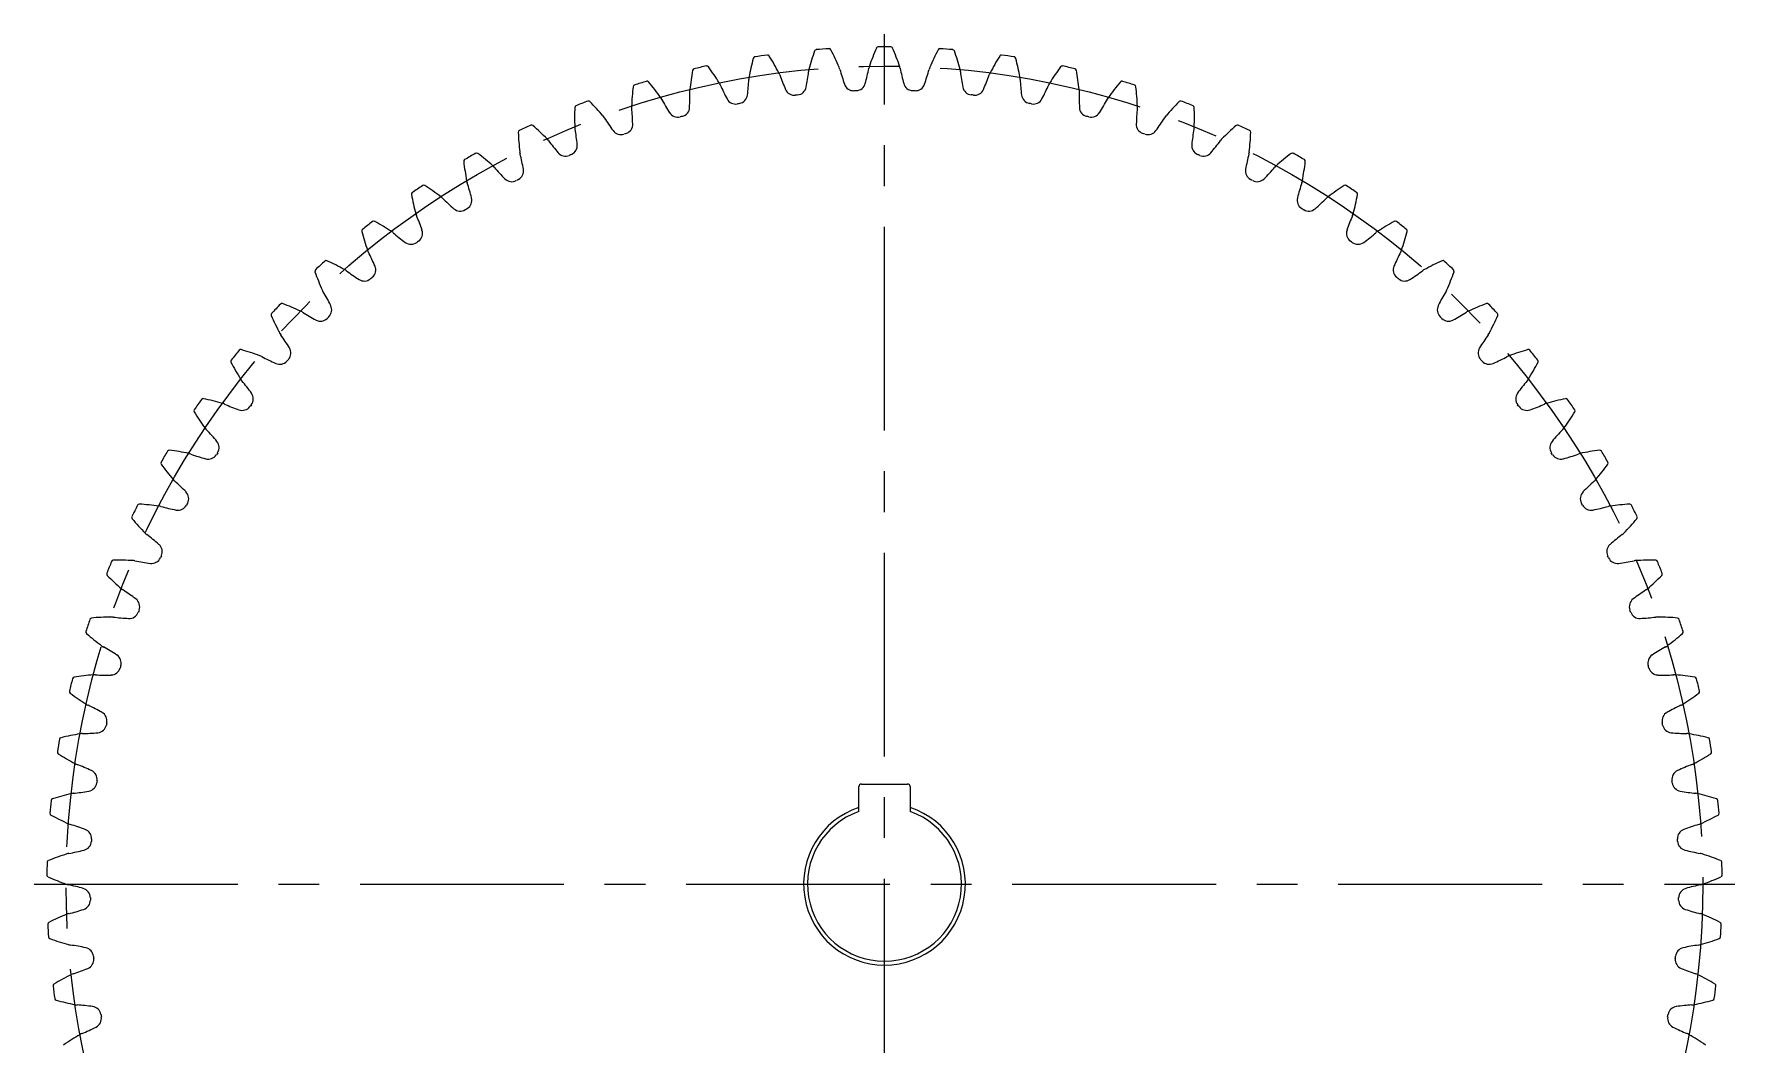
# Model space of a CAD drawing. Extents: x -1 to 213, y -13 to 154.
# Drawn here: x -1 to 131.5, y 62.7 to 141.5 of the extents above; entities that cross this region are included whole.
import ezdxf

# ---------------------------------------------------------------- set-up
doc = ezdxf.new("R2010")
doc.units = 0
doc.header["$LTSCALE"] = 0.5
doc.linetypes.add('CENTER', pattern=[50.8, 31.75, -6.35, 6.35, -6.35])
doc.layers.add('MSM_CENTER', color=1, linetype='CENTER')
doc.layers.add('MSM_CONTINUOUS', color=7, linetype='CONTINUOUS')

msp = doc.modelspace()

# ---------------------------------------------------------------- linework, layer by layer
at = {"layer": 'MSM_CENTER'}
for p, q in [((65.25, 9), (65.25, 141.5)), ((-1, 75.25), (131.5, 75.25))]:
    msp.add_line(p, q, dxfattribs=at)
msp.add_circle((65.25, 75.25), 63.75, dxfattribs=at)
at = {"layer": 'MSM_CONTINUOUS'}
for p, q in [((63.25, 80.91), (63.25, 82.85)), ((63.45, 83.05), (67.05, 83.05)), ((67.25, 82.85), (67.25, 80.91))]:
    msp.add_line(p, q, dxfattribs=at)
for centre, radius, start, end in [((64.75, 140.35), 0.15, 90.4366, 156.9638), ((65.25, 75.25), 65.25, 89.5634, 90.4366), ((65.75, 140.35), 0.15, 23.0362, 89.5634), ((75.59, 134.26), 21.25, 165.4344, 169.5294), ((55.17, 139.56), 0.15, 98.9072, 165.4344), ((65.25, 75.25), 65.25, 98.0339, 98.9072), ((56.15, 139.71), 0.15, 31.5068, 98.0339), ((38.16, 128.68), 21.25, 27.4118, 31.5068), ((79.92, 133.33), 21.25, 161.1991, 165.2941), ((59.95, 140.13), 0.15, 94.6719, 161.1991), ((65.25, 75.25), 65.25, 93.7987, 94.6719), ((60.94, 140.21), 0.15, 27.2715, 93.7987), ((42.18, 130.54), 21.25, 23.1765, 27.2715), ((84.17, 132.09), 21.25, 156.9638, 161.0588), ((46.33, 132.09), 21.25, 18.9412, 23.0362), ((88.32, 130.54), 21.25, 152.7285, 156.8235), ((69.56, 140.21), 0.15, 86.2013, 152.7285), ((65.25, 75.25), 65.25, 85.3281, 86.2013), ((70.55, 140.13), 0.15, 18.8009, 85.3281), ((50.58, 133.33), 21.25, 14.7059, 18.8009), ((92.34, 128.68), 21.25, 148.4932, 152.5882), ((74.35, 139.71), 0.15, 81.9661, 148.4932), ((65.25, 75.25), 65.25, 81.0928, 81.9661), ((75.33, 139.56), 0.15, 14.5656, 81.0928), ((54.91, 134.26), 21.25, 10.4706, 14.5656), ((65.25, 75.25), 65.25, 106.5045, 107.3778), ((46.76, 137.67), 0.15, 39.9773, 106.5045), ((71.21, 134.86), 21.25, 169.6697, 173.7647), ((50.45, 138.64), 0.15, 103.1425, 169.6697), ((65.25, 75.25), 65.25, 102.2692, 103.1425), ((51.42, 138.86), 0.15, 35.7421, 102.2692), ((34.29, 126.54), 21.25, 31.6471, 35.7421), ((35.81, 138.86), 18.89, 353.5496, 357.2355), ((55.92, 137.89), 1.25, 169.5294, 177.3111), ((55.92, 137.89), 1.25, 19.6301, 27.4118), ((74.88, 144.68), 18.89, 199.7056, 203.3915), ((40.59, 140.86), 18.89, 349.3144, 353.0002), ((60.57, 138.41), 1.25, 165.2941, 173.0758), ((60.57, 138.41), 1.25, 15.3948, 23.1765), ((79.98, 143.78), 18.89, 195.4703, 199.1562), ((45.5, 142.51), 18.89, 345.0791, 348.765), ((65.25, 138.58), 1.25, 161.0588, 168.8405), ((65.25, 138.58), 1.25, 11.1595, 18.9412), ((85, 142.51), 18.89, 191.235, 194.9209), ((50.52, 143.78), 18.89, 340.8438, 344.5297), ((69.93, 138.41), 1.25, 156.8235, 164.6052), ((69.93, 138.41), 1.25, 6.9242, 14.7059), ((89.91, 140.86), 18.89, 186.9998, 190.6856), ((55.62, 144.68), 18.89, 336.6085, 340.2944), ((74.58, 137.89), 1.25, 152.5882, 160.3699), ((74.58, 137.89), 1.25, 2.6889, 10.4706), ((94.69, 138.86), 18.89, 182.7645, 186.4504), ((96.21, 126.54), 21.25, 144.2579, 148.3529), ((79.08, 138.86), 0.15, 77.7308, 144.2579), ((65.25, 75.25), 65.25, 76.8575, 77.7308), ((80.05, 138.64), 0.15, 10.3303, 76.8575), ((59.29, 134.86), 21.25, 6.2353, 10.3303), ((83.74, 137.67), 0.15, 73.4955, 140.0227), ((65.25, 75.25), 65.25, 72.6222, 73.4955), ((66.79, 135.14), 21.25, 173.905, 178), ((45.81, 137.38), 0.15, 107.3778, 173.905), ((30.59, 124.11), 21.25, 35.8824, 39.9773), ((46.79, 135.84), 1.25, 28.1007, 35.8824), ((51.32, 137.03), 1.25, 173.7647, 181.5464), ((31.19, 136.52), 18.89, 357.7849, 1.4708), ((51.32, 137.03), 1.25, 23.8654, 31.6471), ((69.72, 145.2), 18.89, 203.9409, 207.6268), ((53.83, 136.83), 0.75, 280.5035, 353.5496), ((58.23, 137.48), 0.75, 203.3915, 276.4377), ((65.25, 75.25), 61.87, 96.2682, 96.4377), ((58.41, 137.5), 0.75, 276.2682, 349.3144), ((62.84, 137.83), 0.75, 199.1562, 272.2024), ((65.25, 75.25), 61.87, 92.0329, 92.2024), ((63.03, 137.84), 0.75, 272.0329, 345.0791), ((67.47, 137.84), 0.75, 194.9209, 267.9671), ((65.25, 75.25), 61.87, 87.7976, 87.9671), ((67.66, 137.83), 0.75, 267.7976, 340.8438), ((72.09, 137.5), 0.75, 190.6856, 263.7318), ((65.25, 75.25), 61.88, 83.5623, 83.7318), ((72.27, 137.48), 0.75, 263.5623, 336.6085), ((76.67, 136.83), 0.75, 186.4503, 259.4966), ((60.78, 145.2), 18.89, 332.3732, 336.0591), ((79.18, 137.03), 1.25, 148.3529, 156.1346), ((79.18, 137.03), 1.25, 358.4536, 6.2353), ((99.31, 136.52), 18.89, 178.5292, 182.2151), ((83.71, 135.84), 1.25, 144.1176, 151.8993), ((99.91, 124.11), 21.25, 140.0227, 144.1176), ((84.69, 137.38), 0.15, 6.095, 72.6222), ((63.71, 135.14), 21.25, 2, 6.095), ((62.36, 135.09), 21.25, 178.1403, 182.2353), ((41.27, 135.77), 0.15, 111.6131, 178.1403), ((65.25, 75.25), 65.25, 110.7398, 111.6131), ((42.2, 136.13), 0.15, 44.2126, 110.7398), ((27.07, 121.42), 21.25, 40.1176, 44.2126), ((46.79, 135.84), 1.25, 178, 185.7817), ((26.76, 133.83), 18.89, 2.0202, 5.7061), ((64.54, 145.34), 18.89, 208.1762, 211.8621), ((49.14, 135.77), 0.75, 211.8621, 284.9083), ((49.32, 135.81), 0.75, 284.7388, 357.7849), ((53.65, 136.79), 0.75, 207.6268, 280.673), ((65.25, 75.25), 61.87, 100.5035, 100.673), ((65.25, 75.25), 61.88, 79.327, 79.4965), ((76.85, 136.79), 0.75, 259.327, 332.3732), ((81.18, 135.81), 0.75, 182.215, 255.2613), ((81.36, 135.77), 0.75, 255.0917, 328.1379), ((65.96, 145.34), 18.89, 328.1379, 331.8238), ((103.74, 133.83), 18.89, 174.2939, 177.9798), ((83.71, 135.84), 1.25, 354.2183, 2), ((103.43, 121.42), 21.25, 135.7874, 139.8824), ((88.3, 136.13), 0.15, 69.2602, 135.7874), ((65.25, 75.25), 65.25, 68.3869, 69.2602), ((89.23, 135.77), 0.15, 1.8597, 68.3869), ((68.14, 135.09), 21.25, 357.7647, 1.8597), ((36.87, 133.84), 0.15, 115.8484, 182.3756), ((57.95, 134.71), 21.25, 182.3756, 186.4706), ((65.25, 75.25), 65.25, 114.9751, 115.8484), ((37.76, 134.26), 0.15, 48.4479, 114.9751), ((23.77, 118.47), 21.25, 44.3529, 48.4479), ((42.37, 134.31), 1.25, 182.2353, 190.0169), ((22.54, 130.83), 18.89, 6.2555, 9.9414), ((42.37, 134.31), 1.25, 32.336, 40.1176), ((59.37, 145.1), 18.89, 212.4115, 216.0974), ((44.71, 134.41), 0.75, 216.0974, 289.1435), ((44.89, 134.47), 0.75, 288.9741, 2.0202), ((65.25, 75.25), 61.87, 104.7388, 104.9083), ((65.25, 75.25), 61.87, 75.0917, 75.2612), ((85.61, 134.47), 0.75, 177.9797, 251.026), ((85.79, 134.41), 0.75, 250.8564, 323.9026), ((71.13, 145.1), 18.89, 323.9026, 327.5885), ((88.13, 134.31), 1.25, 139.8824, 147.664), ((107.96, 130.83), 18.89, 170.0586, 173.7445), ((88.13, 134.31), 1.25, 349.9831, 357.7647), ((106.73, 118.47), 21.25, 131.5521, 135.6471), ((92.74, 134.26), 0.15, 65.0249, 131.5521), ((65.25, 75.25), 65.25, 64.1516, 65.0249), ((72.55, 134.71), 21.25, 353.5294, 357.6244), ((93.63, 133.84), 0.15, 357.6244, 64.1516), ((38.07, 132.46), 1.25, 36.5713, 44.3529), ((54.23, 144.47), 18.89, 216.6468, 220.3327), ((40.57, 132.81), 0.75, 293.2094, 6.2555), ((65.25, 75.25), 61.87, 108.9741, 109.1435), ((65.25, 75.25), 61.87, 70.8565, 71.0259), ((89.93, 132.81), 0.75, 173.7444, 246.7907), ((76.27, 144.47), 18.89, 319.6673, 323.3532), ((92.43, 132.46), 1.25, 135.6471, 143.4287), ((32.62, 131.58), 0.15, 120.0837, 186.6109), ((53.58, 134.01), 21.25, 186.6109, 190.7059), ((65.25, 75.25), 65.25, 119.2104, 120.0837), ((33.48, 132.07), 0.15, 52.6832, 119.2104), ((20.69, 115.29), 21.25, 48.5882, 52.6832), ((33.92, 130.29), 1.25, 40.8066, 48.5882), ((38.07, 132.46), 1.25, 186.4706, 194.2522), ((18.55, 127.52), 18.89, 10.4908, 14.1767), ((40.4, 132.73), 0.75, 220.3327, 293.3788), ((65.25, 75.25), 61.87, 113.2094, 113.3788), ((65.25, 75.25), 61.87, 66.6212, 66.7906), ((90.1, 132.73), 0.75, 246.6211, 319.6673), ((111.95, 127.52), 18.89, 165.8233, 169.5092), ((92.43, 132.46), 1.25, 345.7478, 353.5294), ((96.58, 130.29), 1.25, 131.4118, 139.1934), ((109.81, 115.29), 21.25, 127.3168, 131.4118), ((97.02, 132.07), 0.15, 60.7896, 127.3168), ((65.25, 75.25), 65.25, 59.9163, 60.7896), ((76.92, 134.01), 21.25, 349.2941, 353.3891), ((97.88, 131.58), 0.15, 353.3891, 59.9163), ((33.92, 130.29), 1.25, 190.7059, 198.4875), ((14.82, 123.93), 18.89, 14.7261, 18.412), ((49.14, 143.47), 18.89, 220.8821, 224.568), ((36.22, 130.74), 0.75, 224.568, 297.6141), ((65.25, 75.25), 61.87, 117.4447, 117.6141), ((36.39, 130.83), 0.75, 297.4447, 10.4908), ((94.11, 130.83), 0.75, 169.5092, 242.5554), ((65.25, 75.25), 61.87, 62.3859, 62.5553), ((94.28, 130.74), 0.75, 242.3858, 315.432), ((81.36, 143.47), 18.89, 315.432, 319.1179), ((115.68, 123.93), 18.89, 161.588, 165.2739), ((96.58, 130.29), 1.25, 341.5125, 349.2941), ((28.55, 129.02), 0.15, 124.319, 190.8462), ((49.27, 132.99), 21.25, 190.8462, 194.9412), ((65.25, 75.25), 65.25, 123.4457, 124.319), ((29.37, 129.57), 0.15, 56.9185, 123.4457), ((17.85, 111.89), 21.25, 52.8235, 56.9185), ((29.94, 127.83), 1.25, 45.0419, 52.8235), ((44.15, 142.09), 18.89, 225.1174, 228.8033), ((32.36, 128.54), 0.75, 301.68, 14.7261), ((98.14, 128.54), 0.75, 165.2739, 238.3201), ((86.35, 142.09), 18.89, 311.1967, 314.8826), ((100.56, 127.83), 1.25, 127.1765, 134.9581), ((112.65, 111.89), 21.25, 123.0815, 127.1765), ((101.13, 129.57), 0.15, 56.5543, 123.0815), ((65.25, 75.25), 65.25, 55.681, 56.5543), ((81.23, 132.99), 21.25, 345.0588, 349.1538), ((101.95, 129.02), 0.15, 349.1538, 55.681), ((29.94, 127.83), 1.25, 194.9412, 202.7228), ((11.36, 120.08), 18.89, 18.9614, 22.6473), ((32.2, 128.45), 0.75, 228.8033, 301.8494), ((65.25, 75.25), 61.87, 121.68, 121.8494), ((65.25, 75.25), 61.87, 58.1506, 58.32), ((98.3, 128.45), 0.75, 238.1505, 311.1967), ((119.14, 120.08), 18.89, 157.3527, 161.0386), ((100.56, 127.83), 1.25, 337.2772, 345.0588), ((24.68, 126.16), 0.15, 128.5543, 195.0815), ((45.05, 131.65), 21.25, 195.0815, 199.1765), ((65.25, 75.25), 65.25, 127.681, 128.5543), ((25.46, 126.77), 0.15, 61.1538, 127.681), ((15.28, 108.29), 21.25, 57.0588, 61.1538), ((26.15, 125.08), 1.25, 49.2772, 57.0588), ((39.27, 140.35), 18.89, 229.3527, 233.0386), ((28.51, 125.97), 0.75, 305.9153, 18.9614), ((101.99, 125.97), 0.75, 161.0386, 234.0848), ((91.23, 140.35), 18.89, 306.9614, 310.6473), ((104.35, 125.08), 1.25, 122.9412, 130.7228), ((115.22, 108.29), 21.25, 118.8462, 122.9412), ((105.04, 126.77), 0.15, 52.319, 118.8462), ((65.25, 75.25), 65.25, 51.4457, 52.319), ((85.45, 131.65), 21.25, 340.8235, 344.9185), ((105.82, 126.16), 0.15, 344.9185, 51.4457), ((26.15, 125.08), 1.25, 199.1765, 206.9581), ((28.37, 125.86), 0.75, 233.0386, 306.0847), ((65.25, 75.25), 61.87, 125.9153, 126.0847), ((65.25, 75.25), 61.87, 53.9153, 54.0847), ((102.13, 125.86), 0.75, 233.9152, 306.9614), ((104.35, 125.08), 1.25, 333.0419, 340.8235), ((65.25, 75.25), 65.25, 131.9163, 132.7896), ((21.76, 123.69), 0.15, 65.3891, 131.9163), ((12.97, 104.51), 21.25, 61.2941, 65.3891), ((8.2, 115.97), 18.89, 23.1967, 26.8826), ((24.87, 123.12), 0.75, 310.1506, 23.1967), ((105.63, 123.12), 0.75, 156.8033, 229.8495), ((122.3, 115.97), 18.89, 153.1174, 156.8033), ((117.53, 104.51), 21.25, 114.6109, 118.7059), ((108.74, 123.69), 0.15, 48.0837, 114.6109), ((65.25, 75.25), 65.25, 47.2104, 48.0837), ((21.03, 123.02), 0.15, 132.7896, 199.3168), ((40.94, 130), 21.25, 199.3168, 203.4118), ((22.58, 122.06), 1.25, 53.5125, 61.2941), ((34.53, 138.26), 18.89, 233.588, 237.2739), ((24.73, 123), 0.75, 237.2739, 310.32), ((65.25, 75.25), 61.87, 130.1506, 130.32), ((65.25, 75.25), 61.87, 49.68, 49.8494), ((105.77, 123), 0.75, 229.68, 302.7261), ((95.97, 138.26), 18.89, 302.7261, 306.412), ((107.92, 122.06), 1.25, 118.7059, 126.4875), ((89.56, 130), 21.25, 336.5882, 340.6832), ((109.47, 123.02), 0.15, 340.6832, 47.2104), ((22.58, 122.06), 1.25, 203.4118, 211.1934), ((5.35, 111.65), 18.89, 27.432, 31.1179), ((125.15, 111.65), 18.89, 148.8821, 152.568), ((107.92, 122.06), 1.25, 328.8066, 336.5882), ((17.62, 119.63), 0.15, 137.0249, 203.5521), ((36.96, 128.06), 21.25, 203.5521, 207.6471), ((65.25, 75.25), 65.25, 136.1516, 137.0249), ((18.3, 120.35), 0.15, 69.6244, 136.1516), ((10.96, 100.57), 21.25, 65.5294, 69.6244), ((19.24, 118.78), 1.25, 57.7478, 65.5294), ((29.97, 135.82), 18.89, 237.8233, 241.5092), ((21.31, 119.87), 0.75, 241.5092, 314.5553), ((65.25, 75.25), 61.87, 134.3859, 134.5553), ((21.44, 120), 0.75, 314.3859, 27.432), ((109.06, 120), 0.75, 152.568, 225.6142), ((65.25, 75.25), 61.87, 45.4447, 45.6141), ((109.19, 119.87), 0.75, 225.4447, 298.4908), ((100.53, 135.82), 18.89, 298.4908, 302.1767), ((111.26, 118.78), 1.25, 114.4706, 122.2522), ((119.54, 100.57), 21.25, 110.3756, 114.4706), ((112.2, 120.35), 0.15, 43.8484, 110.3756), ((65.25, 75.25), 65.25, 42.9751, 43.8484), ((93.54, 128.06), 21.25, 332.3529, 336.4479), ((112.88, 119.63), 0.15, 336.4479, 42.9751), ((19.24, 118.78), 1.25, 207.6471, 215.4287), ((2.82, 107.12), 18.89, 31.6673, 35.3532), ((127.68, 107.12), 18.89, 144.6468, 148.3327), ((111.26, 118.78), 1.25, 324.5713, 332.3529), ((65.25, 75.25), 65.25, 140.3869, 141.2602), ((15.1, 116.76), 0.15, 73.8597, 140.3869), ((9.23, 96.49), 21.25, 69.7647, 73.8597), ((18.26, 116.65), 0.75, 318.6212, 31.6673), ((112.24, 116.65), 0.75, 148.3327, 221.3789), ((121.27, 96.49), 21.25, 106.1403, 110.2353), ((115.4, 116.76), 0.15, 39.6131, 106.1403), ((65.25, 75.25), 65.25, 38.7398, 39.6131), ((14.47, 115.99), 0.15, 141.2602, 207.7874), ((33.14, 125.83), 21.25, 207.7874, 211.8824), ((16.15, 115.26), 1.25, 61.9831, 69.7647), ((25.59, 133.05), 18.89, 242.0586, 245.7445), ((18.14, 116.51), 0.75, 245.7445, 318.7906), ((65.25, 75.25), 61.87, 138.6212, 138.7906), ((65.25, 75.25), 61.87, 41.2094, 41.3788), ((112.36, 116.51), 0.75, 221.2094, 294.2555), ((104.91, 133.05), 18.89, 294.2555, 297.9414), ((114.35, 115.26), 1.25, 110.2353, 118.0169), ((97.36, 125.83), 21.25, 328.1176, 332.2126), ((116.03, 115.99), 0.15, 332.2126, 38.7398), ((16.15, 115.26), 1.25, 211.8824, 219.664), ((0.64, 102.43), 18.89, 35.9026, 39.5885), ((129.86, 102.43), 18.89, 140.4115, 144.0974), ((114.35, 115.26), 1.25, 320.336, 328.1176), ((65.25, 75.25), 65.25, 144.6222, 145.4955), ((12.17, 112.94), 0.15, 78.095, 144.6222), ((7.82, 92.29), 21.25, 74, 78.095), ((13.33, 111.52), 1.25, 66.2183, 74), ((21.43, 129.96), 18.89, 246.2939, 249.9798), ((15.33, 113.06), 0.75, 322.8565, 35.9026), ((115.17, 113.06), 0.75, 144.0974, 217.1436), ((109.07, 129.96), 18.89, 290.0202, 293.7061), ((117.17, 111.52), 1.25, 106, 113.7817), ((122.68, 92.29), 21.25, 101.905, 106), ((118.33, 112.94), 0.15, 35.3778, 101.905), ((65.25, 75.25), 65.25, 34.5045, 35.3778), ((11.6, 112.13), 0.15, 145.4955, 212.0227), ((29.49, 123.32), 21.25, 212.0227, 216.1176), ((15.22, 112.92), 0.75, 249.9798, 323.0259), ((65.25, 75.25), 61.87, 142.8565, 143.0259), ((65.25, 75.25), 61.87, 36.9741, 37.1435), ((115.28, 112.92), 0.75, 216.9741, 290.0202), ((101.01, 123.32), 21.25, 323.8824, 327.9773), ((118.9, 112.13), 0.15, 327.9773, 34.5045), ((13.33, 111.52), 1.25, 216.1176, 223.8993), ((-1.19, 97.58), 18.89, 40.1379, 43.8238), ((131.69, 97.58), 18.89, 136.1762, 139.8621), ((117.17, 111.52), 1.25, 316.1007, 323.8824), ((65.25, 75.25), 65.25, 148.8575, 149.7308), ((9.53, 108.92), 0.15, 82.3303, 148.8575), ((6.72, 88.01), 21.25, 78.2353, 82.3303), ((10.79, 107.59), 1.25, 70.4536, 78.2353), ((17.51, 126.57), 18.89, 250.5292, 254.2151), ((12.57, 109.12), 0.75, 254.215, 327.2612), ((65.25, 75.25), 61.87, 147.0917, 147.2612), ((12.67, 109.27), 0.75, 327.0917, 40.1379), ((117.83, 109.27), 0.75, 139.8621, 212.9083), ((65.25, 75.25), 61.87, 32.7388, 32.9083), ((117.93, 109.12), 0.75, 212.7388, 285.7849), ((112.99, 126.57), 18.89, 285.7849, 289.4708), ((119.71, 107.59), 1.25, 101.7647, 109.5464), ((123.78, 88.01), 21.25, 97.6697, 101.7647), ((120.97, 108.92), 0.15, 31.1425, 97.6697), ((65.25, 75.25), 65.25, 30.2692, 31.1425), ((9.03, 108.06), 0.15, 149.7308, 216.2579), ((26.04, 120.54), 21.25, 216.2579, 220.3529), ((104.46, 120.54), 21.25, 319.6471, 323.7421), ((121.47, 108.06), 0.15, 323.7421, 30.2692), ((10.79, 107.59), 1.25, 220.3529, 228.1346), ((-2.66, 92.61), 18.89, 44.3732, 48.0591), ((133.16, 92.61), 18.89, 131.9409, 135.6268), ((119.71, 107.59), 1.25, 311.8654, 319.6471), ((65.25, 75.25), 65.25, 153.0928, 153.9661), ((7.2, 104.71), 0.15, 86.5656, 153.0928), ((5.93, 83.65), 21.25, 82.4706, 86.5656), ((8.55, 103.48), 1.25, 74.6889, 82.4706), ((13.85, 122.91), 18.89, 254.7645, 258.4504), ((10.22, 105.14), 0.75, 258.4503, 331.4965), ((10.3, 105.3), 0.75, 331.327, 44.3732), ((65.25, 75.25), 61.87, 151.327, 151.4965), ((120.2, 105.3), 0.75, 135.6268, 208.673), ((65.25, 75.25), 61.87, 28.5035, 28.673), ((120.28, 105.14), 0.75, 208.5035, 281.5496), ((116.65, 122.91), 18.89, 281.5496, 285.2355), ((121.95, 103.48), 1.25, 97.5294, 105.3111), ((124.57, 83.65), 21.25, 93.4344, 97.5294), ((123.3, 104.71), 0.15, 26.9072, 93.4344), ((65.25, 75.25), 65.25, 26.0339, 26.9072), ((6.76, 103.82), 0.15, 153.9661, 220.4932), ((22.8, 117.52), 21.25, 220.4932, 224.5882), ((107.7, 117.52), 21.25, 315.4118, 319.5068), ((123.74, 103.82), 0.15, 319.5068, 26.0339), ((8.55, 103.48), 1.25, 224.5882, 232.3699), ((-3.76, 87.55), 18.89, 48.6085, 52.2944), ((134.26, 87.55), 18.89, 127.7056, 131.3915), ((121.95, 103.48), 1.25, 307.6301, 315.4118), ((8.24, 101.16), 0.75, 335.5623, 48.6084), ((65.25, 75.25), 61.87, 155.5623, 155.7318), ((122.26, 101.16), 0.75, 131.3915, 204.4377), ((65.25, 75.25), 61.87, 24.2682, 24.4377), ((4.81, 99.42), 0.15, 158.2013, 224.7285), ((65.25, 75.25), 65.25, 157.3281, 158.2013), ((5.18, 100.34), 0.15, 90.8009, 157.3281), ((5.48, 79.25), 21.25, 86.7059, 90.8009), ((6.62, 99.22), 1.25, 78.9242, 86.7059), ((10.47, 118.98), 18.89, 258.9998, 262.6856), ((8.16, 100.99), 0.75, 262.6856, 335.7318), ((122.34, 100.99), 0.75, 204.2682, 277.3144), ((120.03, 118.98), 18.89, 277.3144, 281.0002), ((123.88, 99.22), 1.25, 93.2941, 101.0758), ((125.02, 79.25), 21.25, 89.1991, 93.2941), ((125.32, 100.34), 0.15, 22.6719, 89.1991), ((65.25, 75.25), 65.25, 21.7987, 22.6719), ((125.69, 99.42), 0.15, 315.2715, 21.7987), ((19.8, 114.27), 21.25, 224.7285, 228.8235), ((6.62, 99.22), 1.25, 228.8235, 236.6052), ((-4.48, 82.42), 18.89, 52.8438, 56.5297), ((134.98, 82.42), 18.89, 123.4703, 127.1562), ((123.88, 99.22), 1.25, 303.3948, 311.1765), ((110.7, 114.27), 21.25, 311.1765, 315.2715), ((6.48, 96.88), 0.75, 339.7976, 52.8438), ((124.02, 96.88), 0.75, 127.1562, 200.2024), ((65.25, 75.25), 65.25, 161.5634, 162.4366), ((3.49, 95.84), 0.15, 95.0362, 161.5634), ((5.34, 74.82), 21.25, 90.9412, 95.0362), ((5.01, 94.82), 1.25, 83.1595, 90.9412), ((7.39, 114.82), 18.89, 263.235, 266.9209), ((6.41, 96.7), 0.75, 266.9209, 339.9671), ((65.25, 75.25), 61.87, 159.7976, 159.9671), ((65.25, 75.25), 61.87, 20.0329, 20.2024), ((124.09, 96.7), 0.75, 200.0329, 273.0791), ((123.11, 114.82), 18.89, 273.0791, 276.765), ((125.49, 94.82), 1.25, 89.0588, 96.8405), ((125.16, 74.82), 21.25, 84.9638, 89.0588), ((127.01, 95.84), 0.15, 18.4366, 84.9638), ((65.25, 75.25), 65.25, 17.5634, 18.4366), ((3.18, 94.89), 0.15, 162.4366, 228.9638), ((17.04, 110.81), 21.25, 228.9638, 233.0588), ((113.46, 110.81), 21.25, 306.9412, 311.0362), ((127.32, 94.89), 0.15, 311.0362, 17.5634), ((5.01, 94.82), 1.25, 233.0588, 240.8405), ((-4.82, 77.25), 18.89, 57.0791, 60.765), ((5.04, 92.48), 0.75, 344.0329, 57.0791), ((125.46, 92.48), 0.75, 122.9209, 195.9671), ((135.32, 77.25), 18.89, 119.235, 122.9209), ((125.49, 94.82), 1.25, 299.1595, 306.9412), ((5.54, 70.4), 21.25, 95.1765, 99.2715), ((3.73, 90.32), 1.25, 87.3948, 95.1765), ((4.62, 110.43), 18.89, 267.4703, 271.1562), ((4.99, 92.3), 0.75, 271.1562, 344.2024), ((65.25, 75.25), 61.87, 164.0329, 164.2024), ((65.25, 75.25), 61.87, 15.7976, 15.9671), ((125.51, 92.3), 0.75, 195.7976, 268.8438), ((125.88, 110.43), 18.89, 268.8438, 272.5297), ((126.77, 90.32), 1.25, 84.8235, 92.6052), ((124.96, 70.4), 21.25, 80.7285, 84.8235), ((1.9, 90.26), 0.15, 166.6719, 233.1991), ((65.25, 75.25), 65.25, 165.7987, 166.6719), ((14.54, 107.15), 21.25, 233.1991, 237.2941), ((2.14, 91.22), 0.15, 99.2715, 165.7987), ((115.96, 107.15), 21.25, 302.7059, 306.8009), ((128.36, 91.22), 0.15, 14.2013, 80.7285), ((65.25, 75.25), 65.25, 13.3281, 14.2013), ((128.6, 90.26), 0.15, 306.8009, 13.3281), ((3.73, 90.32), 1.25, 237.2941, 245.0758), ((-4.77, 72.07), 18.89, 61.3144, 65.0002), ((135.27, 72.07), 18.89, 114.9998, 118.6856), ((126.77, 90.32), 1.25, 294.9242, 302.7059), ((3.9, 87.8), 0.75, 275.3915, 348.4377), ((3.93, 87.98), 0.75, 348.2682, 61.3144), ((65.25, 75.25), 61.87, 168.2682, 168.4377), ((126.57, 87.98), 0.75, 118.6856, 191.7318), ((65.25, 75.25), 61.87, 11.5623, 11.7318), ((126.6, 87.8), 0.75, 191.5623, 264.6085), ((65.25, 75.25), 65.25, 170.0339, 170.9072), ((1.13, 86.52), 0.15, 103.5068, 170.0339), ((6.06, 66), 21.25, 99.4118, 103.5068), ((2.79, 85.74), 1.25, 91.6301, 99.4118), ((2.19, 105.86), 18.89, 271.7056, 275.3915), ((128.31, 105.86), 18.89, 264.6085, 268.2944), ((127.71, 85.74), 1.25, 80.5882, 88.3699), ((124.44, 66), 21.25, 76.4932, 80.5882), ((129.37, 86.52), 0.15, 9.9661, 76.4932), ((65.25, 75.25), 65.25, 9.0928, 9.9661), ((0.97, 85.54), 0.15, 170.9072, 237.4344), ((12.33, 103.32), 21.25, 237.4344, 241.5294), ((118.17, 103.32), 21.25, 298.4706, 302.5656), ((129.53, 85.54), 0.15, 302.5656, 9.0928), ((2.79, 85.74), 1.25, 241.5294, 249.3111), ((-4.35, 66.91), 18.89, 65.5496, 69.2355), ((3.16, 83.42), 0.75, 352.5035, 65.5496), ((127.34, 83.42), 0.75, 114.4503, 187.4966), ((134.85, 66.91), 18.89, 110.7645, 114.4504), ((127.71, 85.74), 1.25, 290.6889, 298.4706), ((6.91, 61.65), 21.25, 103.6471, 107.7421), ((2.19, 81.09), 1.25, 95.8654, 103.6471), ((0.1, 101.12), 18.89, 275.9409, 279.6268), ((3.14, 83.24), 0.75, 279.6268, 352.673), ((65.25, 75.25), 61.87, 172.5035, 172.673), ((63.45, 82.85), 0.2, 90, 180), ((67.05, 82.85), 0.2, 0, 90), ((65.25, 75.25), 61.87, 7.327, 7.4965), ((127.36, 83.24), 0.75, 187.327, 260.3732), ((130.4, 101.12), 18.89, 260.3732, 264.0591), ((128.31, 81.09), 1.25, 76.3529, 84.1346), ((123.59, 61.65), 21.25, 72.2579, 76.3529), ((65.25, 75.25), 65.25, 174.2692, 175.1425), ((0.48, 81.75), 0.15, 107.7421, 174.2692), ((65.25, 75.25), 6.3, 108.5094, 71.4906), ((65.25, 75.25), 6, 109.4712, 70.5288), ((130.02, 81.75), 0.15, 5.7308, 72.2579), ((65.25, 75.25), 65.25, 4.8575, 5.7308), ((0.38, 80.76), 0.15, 175.1425, 241.6697), ((10.4, 99.34), 21.25, 241.6697, 245.7647), ((2.19, 81.09), 1.25, 245.7647, 253.5464), ((-3.54, 61.79), 18.89, 69.7849, 73.4708), ((2.73, 78.81), 0.75, 356.7388, 69.7849), ((127.77, 78.81), 0.75, 110.215, 183.2612), ((134.04, 61.79), 18.89, 106.5292, 110.2151), ((128.31, 81.09), 1.25, 286.4536, 294.2353), ((120.1, 99.34), 21.25, 294.2353, 298.3303), ((130.12, 80.76), 0.15, 298.3303, 4.8575), ((2.72, 78.63), 0.75, 283.8621, 356.9083), ((65.25, 75.25), 61.87, 176.7388, 176.9083), ((65.25, 75.25), 61.87, 3.0917, 3.2612), ((127.78, 78.63), 0.75, 183.0917, 256.1379), ((65.25, 75.25), 65.25, 178.5045, 179.3778), ((0.17, 76.95), 0.15, 111.9773, 178.5045), ((8.07, 57.38), 21.25, 107.8824, 111.9773), ((1.93, 76.42), 1.25, 100.1007, 107.8824), ((-1.63, 96.24), 18.89, 280.1762, 283.8621), ((132.13, 96.24), 18.89, 256.1379, 259.8238), ((128.57, 76.42), 1.25, 72.1176, 79.8993), ((122.43, 57.38), 21.25, 68.0227, 72.1176), ((130.33, 76.95), 0.15, 1.4955, 68.0227), ((65.25, 75.25), 65.25, 0.6222, 1.4955), ((0.15, 75.96), 0.15, 179.3778, 245.905), ((8.77, 95.22), 21.25, 245.905, 250), ((121.73, 95.22), 21.25, 290, 294.095), ((130.35, 75.96), 0.15, 294.095, 0.6222), ((1.93, 76.42), 1.25, 250, 257.7817), ((-2.36, 56.75), 18.89, 74.0202, 77.7061), ((2.63, 74.19), 0.75, 0.9741, 74.0202), ((127.87, 74.19), 0.75, 105.9797, 179.026), ((132.86, 56.75), 18.89, 102.2939, 105.9798), ((128.57, 76.42), 1.25, 282.2183, 290), ((9.54, 53.21), 21.25, 112.1176, 116.2126), ((2.01, 71.74), 1.25, 104.336, 112.1176), ((-3, 91.24), 18.89, 284.4115, 288.0974), ((2.64, 74), 0.75, 288.0974, 1.1435), ((65.25, 75.25), 61.87, 180.9741, 181.1435), ((65.25, 75.25), 61.87, 358.8565, 359.0259), ((127.86, 74), 0.75, 178.8564, 251.9026), ((133.5, 91.24), 18.89, 251.9026, 255.5885), ((128.49, 71.74), 1.25, 67.8824, 75.664), ((120.96, 53.21), 21.25, 63.7874, 67.8824), ((0.22, 72.14), 0.15, 116.2126, 182.7398), ((65.25, 75.25), 65.25, 182.7398, 183.6131), ((130.28, 72.14), 0.15, 357.2602, 63.7874), ((65.25, 75.25), 65.25, 356.3869, 357.2602), ((0.28, 71.15), 0.15, 183.6131, 250.1403), ((7.45, 90.99), 21.25, 250.1403, 254.2353), ((2.01, 71.74), 1.25, 254.2353, 262.0169), ((-0.81, 51.8), 18.89, 78.2555, 81.9414), ((2.88, 69.56), 0.75, 5.2094, 78.2555), ((127.62, 69.56), 0.75, 101.7444, 174.7906), ((131.31, 51.8), 18.89, 98.0586, 101.7445), ((128.49, 71.74), 1.25, 277.9831, 285.7647), ((123.05, 90.99), 21.25, 285.7647, 289.8597), ((130.22, 71.15), 0.15, 289.8597, 356.3869), ((2.9, 69.38), 0.75, 292.3327, 5.3788), ((65.25, 75.25), 61.87, 185.2094, 185.3788), ((65.25, 75.25), 61.87, 354.6212, 354.7906), ((127.6, 69.38), 0.75, 174.6211, 247.6673), ((11.32, 49.15), 21.25, 116.3529, 120.4479), ((2.44, 67.08), 1.25, 108.5713, 116.3529), ((-3.99, 86.16), 18.89, 288.6468, 292.3327), ((134.49, 86.16), 18.89, 247.6673, 251.3532), ((128.06, 67.08), 1.25, 63.6471, 71.4287), ((119.18, 49.15), 21.25, 59.5521, 63.6471), ((0.63, 67.34), 0.15, 120.4479, 186.9751), ((65.25, 75.25), 65.25, 186.9751, 187.8484), ((0.76, 66.36), 0.15, 187.8484, 254.3756), ((129.74, 66.36), 0.15, 285.6244, 352.1516), ((65.25, 75.25), 65.25, 352.1516, 353.0249), ((129.87, 67.34), 0.15, 353.0249, 59.5521), ((6.44, 86.68), 21.25, 254.3756, 258.4706), ((2.44, 67.08), 1.25, 258.4706, 266.2522), ((1.1, 46.99), 18.89, 82.4908, 86.1767), ((3.47, 64.97), 0.75, 9.4447, 82.4908), ((65.25, 75.25), 61.87, 189.4447, 189.6141), ((65.25, 75.25), 61.87, 350.3859, 350.5553), ((127.03, 64.97), 0.75, 97.5092, 170.5553), ((129.4, 46.99), 18.89, 93.8233, 97.5092), ((128.06, 67.08), 1.25, 273.7478, 281.5294), ((124.06, 86.68), 21.25, 281.5294, 285.6244), ((3.22, 62.46), 1.25, 112.8066, 120.5882), ((-4.61, 81.01), 18.89, 292.8821, 296.568), ((3.5, 64.79), 0.75, 296.568, 9.6141), ((127, 64.79), 0.75, 170.3858, 243.432), ((135.11, 81.01), 18.89, 243.432, 247.1179), ((127.28, 62.46), 1.25, 59.4118, 67.1934), ((13.4, 45.24), 21.25, 120.5882, 124.6832), ((117.1, 45.24), 21.25, 55.3168, 59.4118)]:
    msp.add_arc(centre, radius, start, end, dxfattribs=at)

doc.saveas('drawing.dxf')
